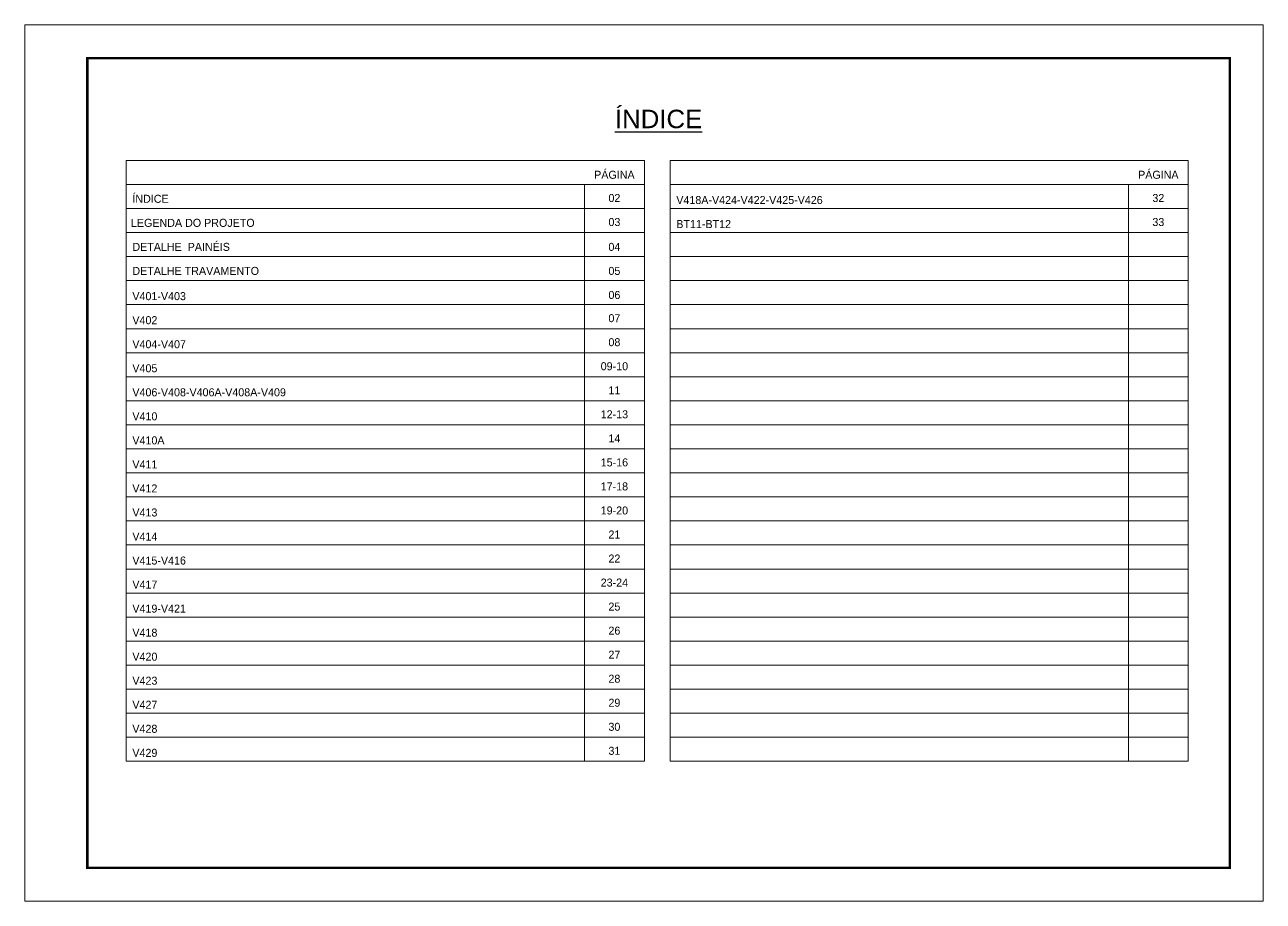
# Model space of a CAD drawing. Extents: x 13154 to 22413, y 1253 to 30260.
# Drawn here: x 14753 to 16238, y 28819 to 29869 of the extents above; entities that cross this region are included whole.
import ezdxf
from ezdxf.enums import TextEntityAlignment as Align

# ---------------------------------------------------------------- set-up
doc = ezdxf.new("R2010")
doc.units = 0
doc.layers.add('CARIMBO', color=255, linetype='Continuous', lineweight=9)
doc.layers.add('Folhas', color=255, linetype='Continuous', lineweight=9)
doc.styles.add('ARIAL', font='arial.ttf')
doc.styles.add('Tecnologia', font='')
doc.styles.get('Tecnologia').set_extended_font_data('Forgotten Futurist')

msp = doc.modelspace()

# ---------------------------------------------------------------- linework, layer by layer
at = {"layer": 'CARIMBO'}
for p, q in [((14874.41, 29706.68), (15495.79, 29706.68)), ((14874.41, 29706.68), (15495.79, 29706.68)), ((14874.41, 29706.68), (14874.41, 28986.78)), ((15495.79, 29706.68), (15495.79, 28986.78)), ((15526.61, 29706.68), (16148, 29706.68)), ((15526.61, 29706.68), (16148, 29706.68)), ((15526.61, 29706.68), (15526.61, 28986.78)), ((16148, 29706.68), (16148, 28986.78)), ((14874.41, 29677.89), (15495.79, 29677.89)), ((14874.41, 29677.89), (15495.79, 29677.89)), ((14874.41, 29677.89), (15495.79, 29677.89)), ((15423.97, 29677.89), (15423.97, 28986.78)), ((15526.61, 29677.89), (16148, 29677.89)), ((15526.61, 29677.89), (16148, 29677.89)), ((15526.61, 29677.89), (16148, 29677.89)), ((16076.18, 29677.89), (16076.18, 28986.78)), ((14874.41, 29649.09), (15495.79, 29649.09)), ((15526.61, 29649.09), (16148, 29649.09)), ((14874.41, 29620.3), (15495.79, 29620.3)), ((15526.61, 29620.3), (16148, 29620.3)), ((14874.41, 29591.5), (15495.79, 29591.5)), ((14874.41, 29591.5), (15495.79, 29591.5)), ((15526.61, 29591.5), (16148, 29591.5)), ((15526.61, 29591.5), (16148, 29591.5)), ((14874.41, 29562.7), (15495.79, 29562.7)), ((14874.41, 29562.7), (15495.79, 29562.7)), ((14874.41, 29562.7), (15495.79, 29562.7)), ((15526.61, 29562.7), (16148, 29562.7)), ((15526.61, 29562.7), (16148, 29562.7)), ((15526.61, 29562.7), (16148, 29562.7)), ((14874.41, 29533.91), (15495.79, 29533.91)), ((15526.61, 29533.91), (16148, 29533.91)), ((14874.41, 29505.11), (15495.79, 29505.11)), ((15526.61, 29505.11), (16148, 29505.11)), ((14874.41, 29476.31), (15495.79, 29476.31)), ((15526.61, 29476.31), (16148, 29476.31)), ((14874.41, 29447.52), (15495.79, 29447.52)), ((15526.61, 29447.52), (16148, 29447.52)), ((14874.41, 29418.72), (15495.79, 29418.72)), ((15526.61, 29418.72), (16148, 29418.72)), ((14874.41, 29389.93), (15495.79, 29389.93)), ((15526.61, 29389.93), (16148, 29389.93)), ((14874.41, 29361.13), (15495.79, 29361.13)), ((15526.61, 29361.13), (16148, 29361.13)), ((14874.41, 29332.33), (15495.79, 29332.33)), ((15526.61, 29332.33), (16148, 29332.33)), ((14874.41, 29303.54), (15495.79, 29303.54)), ((15526.61, 29303.54), (16148, 29303.54)), ((14874.41, 29274.74), (15495.79, 29274.74)), ((15526.61, 29274.74), (16148, 29274.74)), ((14874.41, 29245.94), (15495.79, 29245.94)), ((15526.61, 29245.94), (16148, 29245.94)), ((14874.41, 29217.15), (15495.79, 29217.15)), ((15526.61, 29217.15), (16148, 29217.15)), ((14874.41, 29188.35), (15495.79, 29188.35)), ((15526.61, 29188.35), (16148, 29188.35)), ((14874.41, 29159.56), (15495.79, 29159.56)), ((15526.61, 29159.56), (16148, 29159.56)), ((14874.41, 29130.76), (15495.79, 29130.76)), ((15526.61, 29130.76), (16148, 29130.76)), ((14874.41, 29101.96), (15495.79, 29101.96)), ((15526.61, 29101.96), (16148, 29101.96)), ((14874.41, 29073.17), (15495.79, 29073.17)), ((15526.61, 29073.17), (16148, 29073.17)), ((14874.41, 29044.37), (15495.79, 29044.37)), ((14874.41, 29044.37), (15495.79, 29044.37)), ((15526.61, 29044.37), (16148, 29044.37)), ((15526.61, 29044.37), (16148, 29044.37)), ((14874.41, 29015.58), (15495.79, 29015.58)), ((15526.61, 29015.58), (16148, 29015.58)), ((14874.41, 28986.78), (15495.79, 28986.78)), ((15526.61, 28986.78), (16148, 28986.78))]:
    msp.add_line(p, q, dxfattribs=at)
at = {"layer": 'Folhas'}
msp.add_lwpolyline([(14752.88, 28819.17), (16237.88, 28819.17), (16237.88, 29869.17), (14752.88, 29869.17)], close=True, dxfattribs=at)
at = {"layer": 'Folhas', "color": 30, "const_width": 3}
msp.add_lwpolyline([(14827.88, 28859.17), (16197.88, 28859.17), (16197.88, 29829.17), (14827.88, 29829.17)], close=True, dxfattribs=at)

# ---------------------------------------------------------------- texts
at = {"color": 0, "linetype": 'Continuous', "ltscale": 5, "style": 'ARIAL'}
msp.add_text('%%UÍNDICE', height=22.118, dxfattribs=at).set_placement((15512.88, 29745.3), align=Align.CENTER)
at = {"layer": 'CARIMBO', "style": 'Tecnologia'}
for s, p in [('PÁGINA', (15459.88, 29684.7)), ('PÁGINA', (16112.09, 29684.7)), ('02', (15459.88, 29656.87)), ('32', (16112.09, 29656.87)), ('03', (15459.88, 29628.07)), ('33', (16112.09, 29628.07)), ('04', (15459.88, 29598.31)), ('05', (15459.88, 29569.51)), ('06', (15459.88, 29540.71)), ('07', (15459.88, 29512.88)), ('08', (15459.88, 29484.09)), ('09-10', (15459.88, 29455.29)), ('11', (15459.88, 29426.5)), ('12-13', (15459.88, 29397.7)), ('14', (15459.88, 29368.9)), ('15-16', (15459.88, 29340.11)), ('17-18', (15459.88, 29311.31)), ('19-20', (15459.88, 29282.51)), ('21', (15459.88, 29253.72)), ('22', (15459.88, 29224.92)), ('23-24', (15459.88, 29196.13)), ('25', (15459.88, 29167.33)), ('26', (15459.88, 29138.53)), ('27', (15459.88, 29109.74)), ('28', (15459.88, 29080.94)), ('29', (15459.88, 29052.14)), ('30', (15459.88, 29023.35)), ('31', (15459.88, 28994.55))]:
    msp.add_text(s, height=9.599, dxfattribs=at).set_placement(p, align=Align.CENTER)
for s, height, p in [('ÍNDICE', 9.599, (14881.9, 29655.9)), ('V418A-V424-V422-V425-V426', 9.5987, (15534.11, 29654.45)), ('LEGENDA DO PROJETO', 9.5987, (14880.2, 29627.1)), ('BT11-BT12', 9.599, (15534.11, 29625.66)), ('DETALHE  PAINÉIS', 9.5987, (14881.9, 29598.31)), ('DETALHE TRAVAMENTO', 9.5987, (14881.9, 29569.51)), ('V401-V403', 9.599, (14881.9, 29539.27)), ('V402', 9.599, (14881.9, 29510.47)), ('V404-V407', 9.599, (14881.9, 29481.68)), ('V405', 9.599, (14881.9, 29452.88)), ('V406-V408-V406A-V408A-V409', 9.5987, (14881.9, 29424.09)), ('V410', 9.599, (14881.9, 29395.29)), ('V410A', 9.599, (14881.9, 29366.49)), ('V411', 9.599, (14881.9, 29337.7)), ('V412', 9.599, (14881.9, 29308.9)), ('V413', 9.599, (14881.9, 29280.1)), ('V414', 9.599, (14881.9, 29251.31)), ('V415-V416', 9.599, (14881.9, 29222.51)), ('V417', 9.599, (14881.9, 29193.72)), ('V419-V421', 9.599, (14881.9, 29164.92)), ('V418', 9.599, (14881.9, 29136.12)), ('V420', 9.599, (14881.9, 29107.33)), ('V423', 9.599, (14881.9, 29078.53)), ('V427', 9.599, (14881.9, 29049.73)), ('V428', 9.599, (14881.9, 29020.94)), ('V429', 9.599, (14881.9, 28992.14))]:
    msp.add_text(s, height=height, dxfattribs=at).set_placement(p)

doc.saveas('drawing.dxf')
